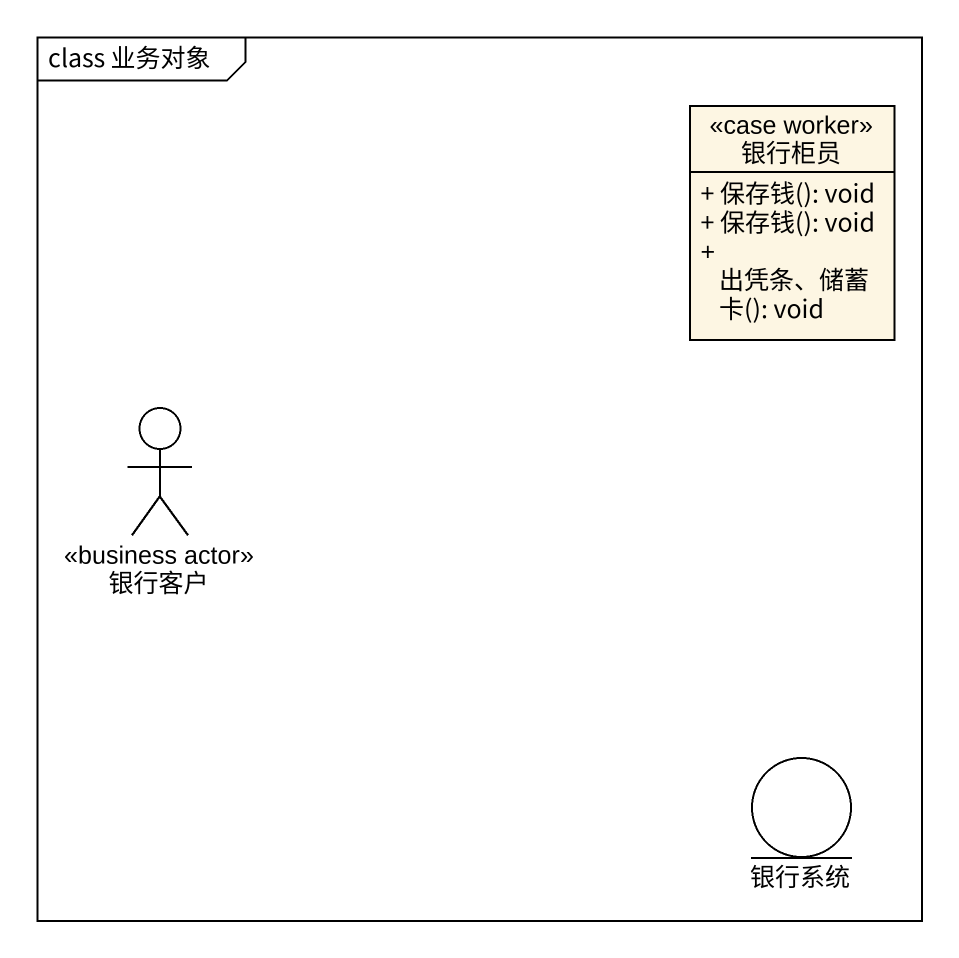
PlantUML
@startuml
mainframe class 业务对象
allowmixing
hide circle
hide empty members
skinparam classAttributeIconSize 0
class 银行柜员 <<case worker>> {
  + 保存钱(): void
  + 保存钱(): void
  + 出凭条、储蓄卡(): void
}
actor 银行客户 <<business actor>>
entity 银行系统
@enduml
